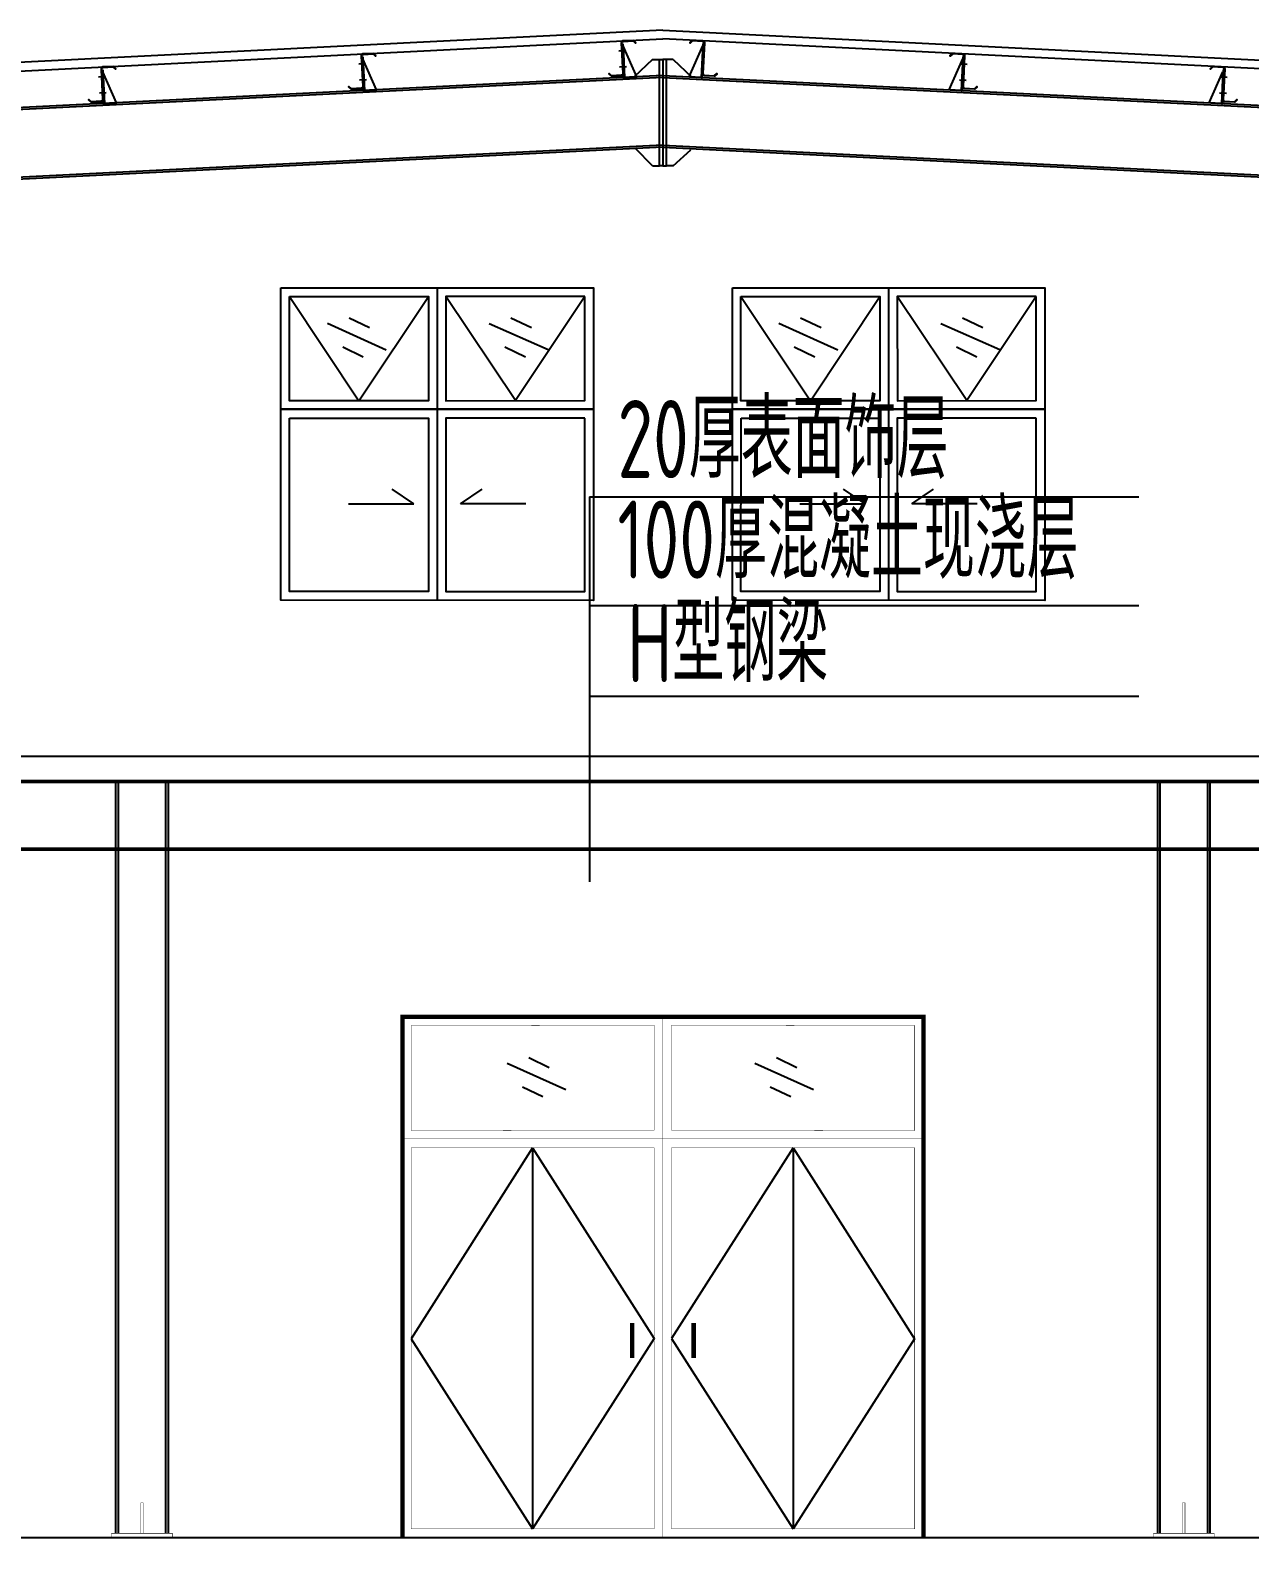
# Model space of a CAD drawing. Extents: x 177291 to 1288761, y 177638 to 322898.
# Drawn here: x 746521 to 753545, y 278539 to 287235 of the extents above; entities that cross this region are included whole.
import ezdxf

# ---------------------------------------------------------------- set-up
doc = ezdxf.new("R2010")
doc.units = 0
doc.header["$LTSCALE"] = 1000
for name, color, linetype in [('AXIS', 3, 'Continuous'), ('COLU', 7, 'Continuous'), ('DOTE', 1, 'Continuous'), ('GL', 150, 'Continuous'), ('GZ', 50, 'Continuous'), ('LT', 27, 'Continuous'), ('PZ', 202, 'Continuous'), ('TEXT', 7, 'Continuous')]:
    doc.layers.add(name, color=color, linetype=linetype)
doc.styles.add('C', font='tssdeng.shx', dxfattribs={"height": 3, "bigfont": 'tssdchn.shx'})

# ---------------------------------------------------------------- blocks, each defined once
blk = doc.blocks.new('A$C1EB331A9')
at = {"color": 8}
for p, q in [((6049.6, 7150.1), (6449.7, 6549.7)), ((6449.7, 6549.7), (6849.8, 7149.7)), ((6900, 7200), (6900.1, 6499.8)), ((7350.5, 6549.8), (6950.2, 7149.8)), ((7750.3, 7150.3), (7350.5, 6549.8)), ((8649.6, 7150.1), (9049.7, 6549.7)), ((9049.7, 6549.7), (9449.8, 7149.7)), ((9500, 7200), (9500.1, 6499.8)), ((9950.5, 6549.8), (9550.2, 7149.8)), ((10350.3, 7150.3), (9950.5, 6549.8)), ((6268.5, 6995.6), (6606.8, 6842.9)), ((6393.1, 7027.6), (6510.7, 6970.5)), ((7200.5, 6994), (7540.3, 6844.8)), ((7324.8, 7027.3), (7443.1, 6971.4)), ((8868.5, 6995.6), (9206.8, 6842.9)), ((8993.1, 7027.6), (9110.7, 6970.5)), ((9800.5, 6994), (10140.3, 6844.8)), ((9924.8, 7027.3), (10043.1, 6971.4)), ((6356.9, 6859.7), (6474.6, 6802.6)), ((7290.3, 6859), (7408.5, 6803.1)), ((8956.9, 6859.7), (9074.6, 6802.6)), ((9890.3, 6859), (10008.5, 6803.1)), ((6900.1, 6499.8), (6899.8, 5399.8)), ((9500.1, 6499.8), (9499.8, 5399.8)), ((6765.9, 5955.1), (6641.1, 6039.6)), ((7034, 5955), (7158.9, 6039.4)), ((9365.9, 5955.1), (9241.1, 6039.6)), ((9634, 5955), (9758.9, 6039.4)), ((6389.2, 5955.2), (6765.9, 5955.1)), ((7410.7, 5954.9), (7034, 5955)), ((8989.2, 5955.2), (9365.9, 5955.1)), ((10010.7, 5954.9), (9634, 5955)), ((7303.4, 2733.3), (7641.7, 2580.7)), ((7428, 2765.3), (7545.7, 2708.3)), ((8730, 2733.3), (9068.3, 2580.7)), ((8854.6, 2765.3), (8972.3, 2708.3)), ((7391.8, 2597.4), (7509.5, 2540.4)), ((8818.4, 2597.4), (8936.1, 2540.4)), ((7450, 2245.5), (7450, 50.1)), ((8950, 2245.5), (8950, 50.1)), ((6700, 0), (9700.1, 0))]:
    blk.add_line(p, q, dxfattribs=at)
for points in [[(6000, 7200), (7800, 7200), (7800, 6500), (6000, 6500)], [(6049.6, 7150.4), (6849.8, 7150.4), (6849.8, 6549.7), (6049.6, 6549.7)], [(7750.3, 7150.7), (6950.2, 7150.4), (6950.4, 6549.7), (7750.5, 6549.9)], [(8600, 7200), (10400, 7200), (10400, 6500), (8600, 6500)], [(8649.6, 7150.4), (9449.8, 7150.4), (9449.8, 6549.7), (8649.6, 6549.7)], [(10350.3, 7150.7), (9550.2, 7150.4), (9550.4, 6549.7), (10350.5, 6549.9)], [(6000, 6500), (7800, 6500), (7800, 5399.5), (6000, 5399.6)], [(6050.1, 6449.9), (6850.1, 6449.8), (6849.8, 5449.8), (6049.8, 5449.9)], [(7750.1, 6449.6), (6950.1, 6449.7), (6949.8, 5449.7), (7749.9, 5449.6)], [(8600, 6500), (10400, 6500), (10400, 5399.5), (8600, 5399.6)], [(8650.1, 6449.9), (9450.1, 6449.8), (9449.8, 5449.8), (8649.8, 5449.9)], [(10350.1, 6449.6), (9550.1, 6449.7), (9549.8, 5449.7), (10349.9, 5449.6)]]:
    blk.add_lwpolyline(points, close=True, dxfattribs=at)
for points, const_width in [([(9700, 0.1), (9700, 0.1), (9700, 3000.1), (6700, 3000.1), (6700, 0.1), (6700, 0.1)], 25), ([(8200, 0.1), (8200, 3000.1)], 2), ([(9700, 3000.1), (9700, 100.1)], 25), ([(9700, 2297.8), (6700, 2297.8)], 2), ([(8022.7, 1237.4), (8022.7, 1034.6)], 25), ([(8377.3, 1237.4), (8377.3, 1034.6)], 25)]:
    blk.add_lwpolyline(points, dxfattribs=dict(at, const_width=const_width))
at = {"color": 8, "const_width": 2}
for points in [[(6750, 2950.1), (8150, 2952.4), (8150, 2347.8), (6750, 2345.5)], [(9650, 2950.1), (8250, 2952.4), (8250, 2347.8), (9650, 2345.5)], [(6750, 50.1), (8150, 50.1), (8150, 2245.5), (6750, 2245.5)], [(9650, 50.1), (8250, 50.1), (8250, 2245.5), (9650, 2245.5)]]:
    blk.add_lwpolyline(points, close=True, dxfattribs=at)
at = {"layer": 'COLU', "color": 8}
for p, q in [((7450, 2245.5), (6750, 1145.5)), ((7450, 2245.5), (8150, 1147.8)), ((8950, 2245.5), (8250, 1147.8)), ((8950, 2245.5), (9650, 1145.5)), ((6750, 1145.5), (7450, 50.1)), ((8150, 1147.8), (7450, 50.1)), ((8250, 1147.8), (8950, 50.1)), ((9650, 1145.5), (8950, 50.1))]:
    blk.add_line(p, q, dxfattribs=at)

msp = doc.modelspace()

# ---------------------------------------------------------------- linework, layer by layer
at = {"layer": 'AXIS'}
for p, q in [((749741.94, 284546.6, -0.37), (752906.77, 284546.6, -0.37)), ((749741.94, 284546.6, -0.37), (752906.77, 284546.6, -0.37)), ((749741.94, 284546.6, -0.37), (749741.94, 282329.69, -0.37)), ((749741.94, 283920.93, -0.37), (752906.77, 283920.93, -0.37)), ((749741.94, 283920.93, -0.37), (752906.77, 283920.93, -0.37)), ((749741.94, 283397.97, -0.37), (752906.77, 283397.97, -0.37)), ((749741.94, 283397.97, -0.37), (752906.77, 283397.97, -0.37))]:
    msp.add_line(p, q, dxfattribs=at)
at = {"layer": 'AXIS', "linetype": 'ByBlock', "elevation": -0.43}
for points in [[(750165.04, 287234.93), (741705.69, 286811.43), (741708.19, 286761.49), (750165.04, 287184.77)], [(750165.04, 287234.93), (758624.4, 286811.43), (758621.9, 286761.49), (750165.04, 287184.77)]]:
    msp.add_lwpolyline(points, dxfattribs=at)
at = {"layer": 'DOTE'}
msp.add_line((740013.02, 278551.01, -0.43), (759873.75, 278551.01, -0.43), dxfattribs=at)
at = {"layer": 'GL'}
for p, q in [((750165.04, 286961.99, -0.43), (742008.37, 286554.16, -0.43)), ((750165.04, 286974.01, -0.43), (742008.61, 286566.19, -0.43)), ((750165.04, 286974.01, -0.43), (758321.48, 286566.19, -0.43)), ((750165.04, 286961.99, -0.43), (758321.72, 286554.16, -0.43)), ((750165.04, 286573.51, -0.43), (744725.81, 286301.55, -0.43)), ((750165.04, 286561.49, -0.43), (744726.4, 286289.56, -0.43)), ((750165.04, 286573.51, -0.43), (755604.28, 286301.55, -0.43)), ((750165.04, 286561.49, -0.43), (755603.68, 286289.56, -0.43)), ((759165.04, 283051.02, -0.04), (741419.04, 283051.01, 1.1)), ((759165.04, 282911.02, -0.15), (741419.04, 282911, 1.17)), ((759165.04, 282901.02, -0.15), (741419.04, 282901, 1.17)), ((759165.04, 282521.01, -10.64), (741419.04, 282521, 1.38)), ((759165.04, 282511.01, -10.64), (741419.04, 282511, 1.38))]:
    msp.add_line(p, q, dxfattribs=at)
at = {"layer": 'GZ'}
for p, q in [((747015.04, 278576.01, 3.59), (747015.04, 282911.02, 4.97)), ((747029.04, 278576.01, 3.59), (747029.04, 282911.02, 5.01)), ((747301.04, 282911.02, 0.43), (747301.04, 278576.01, -0.43)), ((747315.04, 282911.02, 0.43), (747315.04, 278576.01, -0.43)), ((753015.04, 278576.01, 3.45), (753015.04, 282911.02, 4.82)), ((753029.04, 278576.01, 3.45), (753029.04, 282911.02, 4.87)), ((753301.04, 282911.02, 0.28), (753301.04, 278576.01, -0.57)), ((753315.04, 282911.02, 0.28), (753315.04, 278576.01, -0.57))]:
    msp.add_line(p, q, dxfattribs=at)
at = {"layer": 'LT', "color": 1, "linetype": 'Continuous'}
for p, q in [((749951.16, 287115.76, -4.43), (749911.3, 287113.77, -4.43)), ((749951.16, 287115.76, -4.43), (749911.3, 287113.77, -4.43)), ((748453.03, 287040.86, -4.43), (748413.17, 287038.87, -4.43)), ((748453.03, 287040.86, -4.43), (748413.17, 287038.87, -4.43)), ((749955.73, 287024.36, -4.43), (749915.87, 287022.37, -4.43)), ((749955.73, 287024.36, -4.43), (749915.87, 287022.37, -4.43)), ((751877.06, 287040.86, -4.43), (751916.91, 287038.87, -4.43)), ((751877.06, 287040.86, -4.43), (751916.91, 287038.87, -4.43)), ((746954.9, 286965.95, -4.43), (746915.04, 286963.96, -4.43)), ((746954.9, 286965.95, -4.43), (746915.04, 286963.96, -4.43)), ((748457.6, 286949.45, -4.43), (748417.74, 286947.46, -4.43)), ((748457.6, 286949.45, -4.43), (748417.74, 286947.46, -4.43)), ((751872.49, 286949.45, -4.43), (751912.34, 286947.46, -4.43)), ((751872.49, 286949.45, -4.43), (751912.34, 286947.46, -4.43)), ((753375.19, 286965.95, -4.43), (753415.04, 286963.96, -4.43)), ((753375.19, 286965.95, -4.43), (753415.04, 286963.96, -4.43)), ((746959.47, 286874.55, -4.43), (746919.61, 286872.55, -4.43)), ((746959.47, 286874.55, -4.43), (746919.61, 286872.55, -4.43)), ((753370.62, 286874.55, -4.43), (753410.47, 286872.55, -4.43)), ((753370.62, 286874.55, -4.43), (753410.47, 286872.55, -4.43))]:
    msp.add_line(p, q, dxfattribs=at)
at = {"layer": 'LT', "elevation": -4.43}
for points in [[(749928.84, 287159.44, -0.4142136), (749938.33, 287169.93), (749994.02, 287172.72), (750008.14, 287159.94), (750010.15, 287162.17), (749995.11, 287175.77), (749935.18, 287172.78, 0.4142136), (749925.69, 287162.29), (749934.53, 286985.51, -0.4142136), (749925.04, 286975.02), (749869.36, 286972.24), (749855.24, 286985.02), (749853.22, 286982.79), (749868.26, 286969.18), (749928.19, 286972.18, 0.4142136), (749937.68, 286982.67), (749928.84, 287159.44)], [(750401.25, 287159.44, 0.4142136), (750391.76, 287169.93), (750336.07, 287172.72), (750321.95, 287159.94), (750319.94, 287162.17), (750334.98, 287175.77), (750394.9, 287172.78, -0.4142136), (750404.39, 287162.29), (750395.55, 286985.51, 0.4142136), (750405.04, 286975.02), (750460.73, 286972.24), (750474.85, 286985.02), (750476.86, 286982.79), (750461.82, 286969.18), (750401.9, 286972.18, -0.4142136), (750392.41, 286982.67), (750401.25, 287159.44)], [(748430.71, 287084.54, -0.4142136), (748440.2, 287095.03), (748495.89, 287097.81), (748510.01, 287085.03), (748512.02, 287087.26), (748496.98, 287100.87), (748437.05, 287097.87, 0.4142136), (748427.56, 287087.38), (748436.4, 286910.61, -0.4142136), (748426.92, 286900.12), (748371.23, 286897.33), (748357.11, 286910.11), (748355.09, 286907.88), (748370.14, 286894.28), (748430.06, 286897.27, 0.4142136), (748439.55, 286907.76), (748430.71, 287084.54)], [(751899.37, 287084.54, 0.4142136), (751889.89, 287095.03), (751834.2, 287097.81), (751820.08, 287085.03), (751818.07, 287087.26), (751833.11, 287100.87), (751893.03, 287097.87, -0.4142136), (751902.52, 287087.38), (751893.68, 286910.61, 0.4142136), (751903.17, 286900.12), (751958.86, 286897.33), (751972.98, 286910.11), (751974.99, 286907.88), (751959.95, 286894.28), (751900.02, 286897.27, -0.4142136), (751890.54, 286907.76), (751899.37, 287084.54)], [(746932.58, 287009.63, -0.4142136), (746942.07, 287020.12), (746997.76, 287022.9), (747011.88, 287010.13), (747013.89, 287012.35), (746998.85, 287025.96), (746938.92, 287022.97, 0.4142136), (746929.44, 287012.48), (746938.28, 286835.7, -0.4142136), (746928.79, 286825.21), (746873.1, 286822.43), (746858.98, 286835.2), (746856.97, 286832.98), (746872.01, 286819.37), (746931.93, 286822.37, 0.4142136), (746941.42, 286832.85), (746932.58, 287009.63)], [(753397.5, 287009.63, 0.4142136), (753388.01, 287020.12), (753332.33, 287022.9), (753318.21, 287010.13), (753316.19, 287012.35), (753331.24, 287025.96), (753391.16, 287022.97, -0.4142136), (753400.65, 287012.48), (753391.81, 286835.7, 0.4142136), (753401.3, 286825.21), (753456.99, 286822.43), (753471.11, 286835.2), (753473.12, 286832.98), (753458.08, 286819.37), (753398.15, 286822.37, -0.4142136), (753388.66, 286832.85), (753397.5, 287009.63)]]:
    msp.add_lwpolyline(points, format="xyb", dxfattribs=at)
at = {"layer": 'LT', "elevation": -0.43}
for points in [[(749929.09, 287154.45), (749935.08, 287154.75), (749944.67, 286962.99), (749938.68, 286962.69)], [(750401, 287154.45), (750395, 287154.75), (750385.42, 286962.99), (750391.41, 286962.69)], [(748430.96, 287079.54), (748436.95, 287079.84), (748446.54, 286888.08), (748440.55, 286887.78)], [(748437.45, 287069.86), (748446.54, 286888.08), (748516.44, 286891.58)], [(749935.58, 287144.76), (749944.67, 286962.99), (750014.57, 286966.48)], [(750394.5, 287144.76), (750385.42, 286962.99), (750315.52, 286966.48)], [(751892.63, 287069.86), (751883.54, 286888.08), (751813.65, 286891.58)], [(751899.12, 287079.54), (751893.13, 287079.84), (751883.54, 286888.08), (751889.54, 286887.78)], [(746932.83, 287004.64), (746938.82, 287004.94), (746948.41, 286813.18), (746942.42, 286812.88)], [(746939.32, 286994.95), (746948.41, 286813.18), (747018.31, 286816.67)], [(753390.76, 286994.95), (753381.67, 286813.18), (753311.77, 286816.67)], [(753397.25, 287004.64), (753391.26, 287004.94), (753381.67, 286813.18), (753387.67, 286812.88)]]:
    msp.add_lwpolyline(points, close=True, dxfattribs=at)
at = {"layer": 'LT', "color": 1, "linetype": 'Continuous'}
for points in [[(749928.69, 287102.38, -4.43), (749927.47, 287126.84, -4.43), (749937.68, 287102.83, -4.43), (749936.45, 287127.29, -4.43)], [(749928.69, 287102.38, -4.43), (749927.47, 287126.84, -4.43), (749937.68, 287102.83, -4.43), (749936.45, 287127.29, -4.43)], [(748430.56, 287027.47, -4.43), (748429.34, 287051.93, -4.43), (748439.55, 287027.92, -4.43), (748438.33, 287052.38, -4.43)], [(748430.56, 287027.47, -4.43), (748429.34, 287051.93, -4.43), (748439.55, 287027.92, -4.43), (748438.33, 287052.38, -4.43)], [(749932.04, 287035.43, -4.43), (749933.26, 287010.97, -4.43), (749941.02, 287035.88, -4.43), (749942.25, 287011.42, -4.43)], [(749932.04, 287035.43, -4.43), (749933.26, 287010.97, -4.43), (749941.02, 287035.88, -4.43), (749942.25, 287011.42, -4.43)], [(751899.53, 287027.47, -4.43), (751900.75, 287051.93, -4.43), (751890.54, 287027.92, -4.43), (751891.76, 287052.38, -4.43)], [(751899.53, 287027.47, -4.43), (751900.75, 287051.93, -4.43), (751890.54, 287027.92, -4.43), (751891.76, 287052.38, -4.43)], [(746932.43, 286952.57, -4.43), (746931.21, 286977.03, -4.43), (746941.42, 286953.02, -4.43), (746940.2, 286977.48, -4.43)], [(746932.43, 286952.57, -4.43), (746931.21, 286977.03, -4.43), (746941.42, 286953.02, -4.43), (746940.2, 286977.48, -4.43)], [(748433.91, 286960.53, -4.43), (748435.13, 286936.07, -4.43), (748442.9, 286960.98, -4.43), (748444.12, 286936.52, -4.43)], [(748433.91, 286960.53, -4.43), (748435.13, 286936.07, -4.43), (748442.9, 286960.98, -4.43), (748444.12, 286936.52, -4.43)], [(751896.18, 286960.53, -4.43), (751894.95, 286936.07, -4.43), (751887.19, 286960.98, -4.43), (751885.97, 286936.52, -4.43)], [(751896.18, 286960.53, -4.43), (751894.95, 286936.07, -4.43), (751887.19, 286960.98, -4.43), (751885.97, 286936.52, -4.43)], [(753397.65, 286952.57, -4.43), (753398.88, 286977.03, -4.43), (753388.66, 286953.02, -4.43), (753389.89, 286977.48, -4.43)], [(753397.65, 286952.57, -4.43), (753398.88, 286977.03, -4.43), (753388.66, 286953.02, -4.43), (753389.89, 286977.48, -4.43)], [(746935.78, 286885.62, -4.43), (746937, 286861.16, -4.43), (746944.77, 286886.07, -4.43), (746945.99, 286861.61, -4.43)], [(746935.78, 286885.62, -4.43), (746937, 286861.16, -4.43), (746944.77, 286886.07, -4.43), (746945.99, 286861.61, -4.43)], [(753394.31, 286885.62, -4.43), (753393.08, 286861.16, -4.43), (753385.32, 286886.07, -4.43), (753384.09, 286861.61, -4.43)], [(753394.31, 286885.62, -4.43), (753393.08, 286861.16, -4.43), (753385.32, 286886.07, -4.43), (753384.09, 286861.61, -4.43)]]:
    msp.add_solid(points, dxfattribs=at)
at = {"layer": 'PZ'}
for p, q in [((750105.04, 287065.38, -4), (750000.2, 286965.39, -6.02)), ((750105.04, 287065.38, -4), (750000.2, 286965.39, -6.02)), ((750105.04, 287065.38, -4), (750145.04, 287065.38, -4)), ((750105.04, 287065.38, -4), (750145.04, 287065.38, -4)), ((750225.04, 287065.38, -4), (750185.04, 287065.38, -4)), ((750225.04, 287065.38, -4), (750185.04, 287065.38, -4)), ((750225.04, 287065.38, -4), (750329.88, 286965.39, -6.02)), ((750225.04, 287065.38, -4), (750329.88, 286965.39, -6.02)), ((750105.04, 286454.13, -2), (750007.22, 286554.13, -2)), ((750105.04, 286454.13, -2), (750007.22, 286554.13, -2)), ((750225.04, 286454.13, -2), (750326.23, 286544.84, -2)), ((750225.04, 286454.13, -2), (750326.23, 286544.84, -2)), ((750105.04, 286454.13, -2), (750145.04, 286454.13, -2)), ((750105.04, 286454.13, -2), (750145.04, 286454.13, -2)), ((750225.04, 286454.13, -2), (750185.04, 286454.13, -2)), ((750225.04, 286454.13, -2), (750185.04, 286454.13, -2))]:
    msp.add_line(p, q, dxfattribs=at)
at = {"layer": 'PZ', "elevation": -2}
for points in [[(750165.04, 286454.13), (750145.04, 286454.13), (750145.04, 287065.38), (750165.04, 287065.38)], [(750165.04, 286454.13), (750145.04, 286454.13), (750145.04, 287065.38), (750165.04, 287065.38)], [(750165.04, 286454.13), (750185.04, 286454.13), (750185.04, 287065.38), (750165.04, 287065.38)], [(750165.04, 286454.13), (750185.04, 286454.13), (750185.04, 287065.38), (750165.04, 287065.38)]]:
    msp.add_lwpolyline(points, close=True, dxfattribs=at)
at = {"layer": 'PZ', "const_width": 2.25}
for points, elevation in [([(747172.04, 278751.01), (747158.04, 278751.01), (747158.04, 278576.01), (747172.04, 278576.01)], -0.43), ([(753172.04, 278751.01), (753158.04, 278751.01), (753158.04, 278576.01), (753172.04, 278576.01)], -0.57), ([(746990.04, 278551.01), (747340.04, 278551.01), (747340.04, 278576.01), (746990.04, 278576.01)], -0.43), ([(752990.04, 278551.01), (753340.04, 278551.01), (753340.04, 278576.01), (752990.04, 278576.01)], -0.57)]:
    msp.add_lwpolyline(points, close=True, dxfattribs=dict(at, elevation=elevation))

# ---------------------------------------------------------------- block references
msp.add_blockref('A$C1EB331A9', (741965.04, 278550.99, -0.57))

# ---------------------------------------------------------------- texts
at = {"layer": 'TEXT', "style": 'C', "width": 0.7}
for s, p in [('20厚表面饰层', (749903.21, 284654.36, -0.37)), ('100厚混凝土现浇层', (749903.21, 284075.62, -0.37)), ('H型钢梁', (749959.75, 283479.94, -0.37))]:
    msp.add_text(s, height=450, dxfattribs=at).set_placement(p)

doc.saveas('drawing.dxf')
